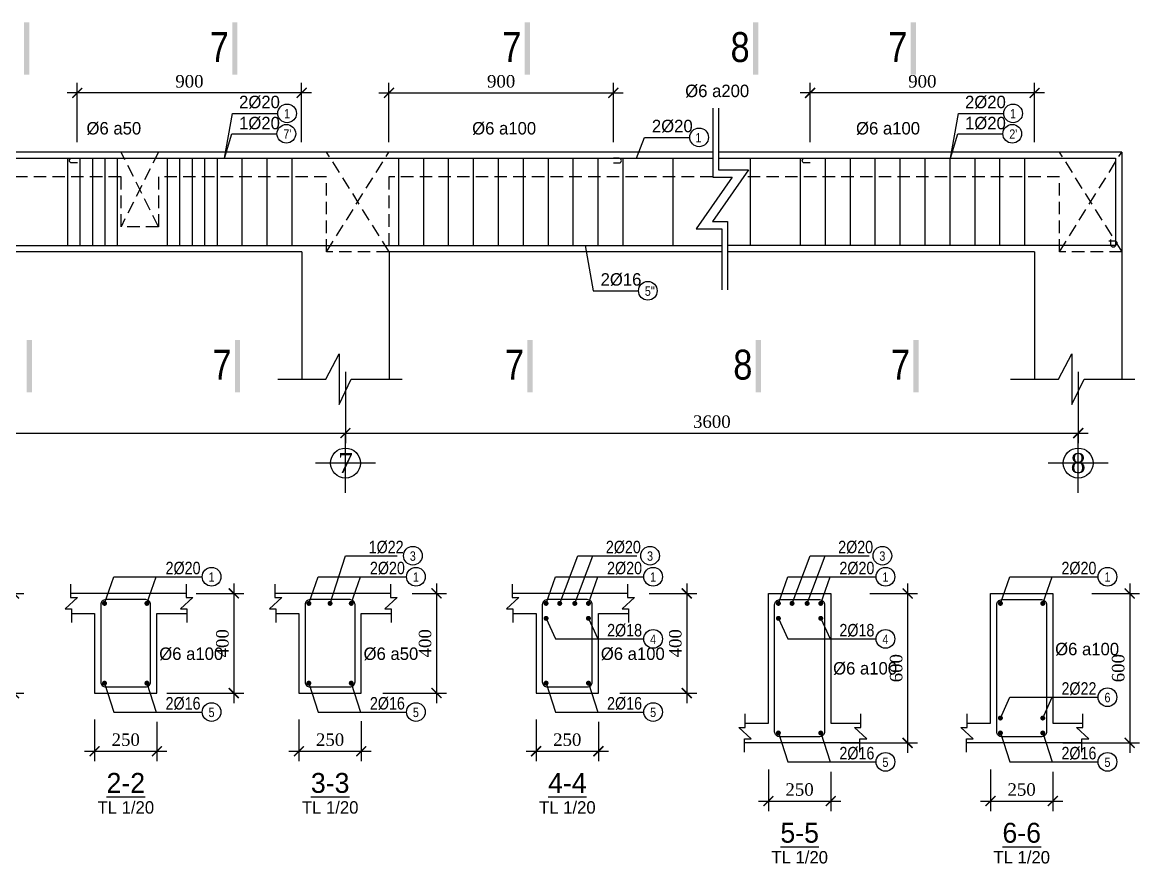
# Model space of a CAD drawing. Extents: x 394 to 4072, y -2056 to 755.
# Drawn here: x 2562.6 to 2786.6, y 471.8 to 640.6 of the extents above; entities that cross this region are included whole.
import ezdxf
from ezdxf.enums import TextEntityAlignment as Align

# ---------------------------------------------------------------- set-up
doc = ezdxf.new("R2010")
doc.units = 0
doc.header["$MEASUREMENT"] = 0
doc.linetypes.add('CENTER2', pattern=[1.125, 0.75, -0.125, 0.125, -0.125])
doc.linetypes.add('HIDDEN', pattern=[0.375, 0.25, -0.125])
doc.layers.get('0').update_dxf_attribs({"linetype": 'CONTINUOUS'})
doc.layers.get('DEFPOINTS').update_dxf_attribs({"linetype": 'CONTINUOUS'})
for name, color, linetype in [('cot', 8, 'CONTINUOUS'), ('DAI', 3, 'CONTINUOUS'), ('DIM', 1, 'CONTINUOUS'), ('DUT', 7, 'CENTER2'), ('MOTAAR', 1, 'CONTINUOUS'), ('TEXT', 7, 'CONTINUOUS'), ('THEP', 6, 'CONTINUOUS'), ('TU1', 9, 'CONTINUOUS'), ('TUONG', 7, 'CONTINUOUS')]:
    doc.layers.add(name, color=color, linetype=linetype)
doc.styles.add('DIM-NEW', font='')
doc.styles.add('style1', font='')
doc.styles.add('T1', font='romans.shx')
doc.styles.add('T2', font='')
doc.styles.get('DIM-NEW').set_extended_font_data('VNI-Helve-Condense')
doc.styles.get('style1').set_extended_font_data('VNI-Goudy')
doc.styles.get('T2').set_extended_font_data('VNI-Times')
doc.dimstyles.new('TL20', dxfattribs={"dimtxt": 2.5, "dimasz": 2, "dimexe": 2, "dimexo": 2, "dimgap": 1, "dimtad": 1, "dimdec": 0, "dimlfac": 20, "dimzin": 0, "dimdsep": 46, "dimtxsty": 'T2', "dimblk": 'ARCHTICK', "dimcen": 2.5, "dimdle": 2, "dimclrd": 1, "dimclre": 1, "dimclrt": 2, "dimadec": 0, "dimazin": 0, "dimtfac": 1, "dimtdec": 0, "dimtix": 1, "dimtofl": 0, "dimtmove": 0, "dimatfit": 0, "dimldrblk": 'ARCHTICK', "dimfxl": 1, "dimtolj": 1, "dimtzin": 0, "dimlwd": -1, "dimlwe": -1, "dimarcsym": 0})

# ---------------------------------------------------------------- blocks, each defined once
blk = doc.blocks.new('_ARCHTICK')
at = {"color": 0, "linetype": 'ByBlock', "const_width": 0.15}
blk.add_lwpolyline([(-0.5, -0.5), (0.5, 0.5)], dxfattribs=at)
blk = doc.blocks.new('*D47')
at = {"layer": 'cot', "color": 1, "transparency": 16777216}
for p, q in [((2665.57, 500.69), (2665.57, 492.36)), ((2678.07, 500.25), (2678.07, 492.36)), ((2663.57, 494.36), (2680.07, 494.36))]:
    blk.add_line(p, q, dxfattribs=at)
at = {"layer": 'DEFPOINTS', "color": 0, "transparency": 16777216}
for p in [(2665.57, 502.69), (2678.07, 502.25), (2678.07, 494.36)]:
    blk.add_point(p, dxfattribs=at)
at = {"layer": 'cot', "color": 1, "transparency": 16777216, "xscale": 2, "yscale": 2, "zscale": 2, "rotation": 180}
blk.add_blockref('_ARCHTICK', (2665.57, 494.36), dxfattribs=at)
at = {"layer": 'cot', "color": 1, "transparency": 16777216, "xscale": 2, "yscale": 2, "zscale": 2}
blk.add_blockref('_ARCHTICK', (2678.07, 494.36), dxfattribs=at)
at = {"layer": 'cot', "color": 2, "lineweight": -2, "transparency": 16777216, "insert": (2671.82, 496.66), "char_height": 2.5, "attachment_point": 5, "style": 'T2'}
blk.add_mtext('\\A1;250', dxfattribs=at)
blk = doc.blocks.new('*D46')
at = {"layer": 'cot', "color": 1, "transparency": 16777216}
for p, q in [((2695.78, 528.02), (2695.78, 504.02)), ((2688.22, 526.02), (2697.78, 526.02)), ((2682.36, 506.02), (2697.78, 506.02))]:
    blk.add_line(p, q, dxfattribs=at)
at = {"layer": 'DEFPOINTS', "color": 0, "transparency": 16777216}
for p in [(2686.22, 526.02), (2680.36, 506.02), (2695.78, 506.02)]:
    blk.add_point(p, dxfattribs=at)
at = {"layer": 'cot', "color": 1, "transparency": 16777216, "xscale": 2, "yscale": 2, "zscale": 2}
for p, rotation in [((2695.78, 526.02), 90), ((2695.78, 506.02), 270)]:
    blk.add_blockref('_ARCHTICK', p, dxfattribs=dict(at, rotation=rotation))
at = {"layer": 'cot', "color": 2, "lineweight": -2, "transparency": 16777216, "insert": (2693.5, 516.02), "char_height": 2.5, "attachment_point": 5, "rotation": 90, "style": 'T2'}
blk.add_mtext('\\A1;400', dxfattribs=at)
blk = doc.blocks.new('*D45')
at = {"layer": 'cot', "color": 1, "transparency": 16777216}
for p, q in [((2712.15, 490.69), (2712.15, 482.36)), ((2724.65, 490.25), (2724.65, 482.36)), ((2710.15, 484.36), (2726.65, 484.36))]:
    blk.add_line(p, q, dxfattribs=at)
at = {"layer": 'DEFPOINTS', "color": 0, "transparency": 16777216}
for p in [(2712.15, 492.69), (2724.65, 492.25), (2724.65, 484.36)]:
    blk.add_point(p, dxfattribs=at)
at = {"layer": 'cot', "color": 1, "transparency": 16777216, "xscale": 2, "yscale": 2, "zscale": 2, "rotation": 180}
blk.add_blockref('_ARCHTICK', (2712.15, 484.36), dxfattribs=at)
at = {"layer": 'cot', "color": 1, "transparency": 16777216, "xscale": 2, "yscale": 2, "zscale": 2}
blk.add_blockref('_ARCHTICK', (2724.65, 484.36), dxfattribs=at)
at = {"layer": 'cot', "color": 2, "lineweight": -2, "transparency": 16777216, "insert": (2718.4, 486.66), "char_height": 2.5, "attachment_point": 5, "style": 'T2'}
blk.add_mtext('\\A1;250', dxfattribs=at)
blk = doc.blocks.new('*D44')
at = {"layer": 'cot', "color": 1, "transparency": 16777216}
for p, q in [((2740.07, 528.02), (2740.07, 494.02)), ((2732.51, 526.02), (2742.07, 526.02)), ((2726.65, 496.02), (2742.07, 496.02))]:
    blk.add_line(p, q, dxfattribs=at)
at = {"layer": 'DEFPOINTS', "color": 0, "transparency": 16777216}
for p in [(2730.51, 526.02), (2724.65, 496.02), (2740.07, 496.02)]:
    blk.add_point(p, dxfattribs=at)
at = {"layer": 'cot', "color": 1, "transparency": 16777216, "xscale": 2, "yscale": 2, "zscale": 2}
for p, rotation in [((2740.07, 526.02), 90), ((2740.07, 496.02), 270)]:
    blk.add_blockref('_ARCHTICK', p, dxfattribs=dict(at, rotation=rotation))
at = {"layer": 'cot', "color": 2, "lineweight": -2, "transparency": 16777216, "insert": (2737.78, 511.02), "char_height": 2.5, "attachment_point": 5, "rotation": 90, "style": 'T2'}
blk.add_mtext('\\A1;600', dxfattribs=at)
blk = doc.blocks.new('*D43')
at = {"layer": 'cot', "color": 1, "transparency": 16777216}
for p, q in [((2784.59, 528.02), (2784.59, 494.02)), ((2777.03, 526.02), (2786.59, 526.02)), ((2771.17, 496.02), (2786.59, 496.02))]:
    blk.add_line(p, q, dxfattribs=at)
at = {"layer": 'DEFPOINTS', "color": 0, "transparency": 16777216}
for p in [(2775.03, 526.02), (2769.17, 496.02), (2784.59, 496.02)]:
    blk.add_point(p, dxfattribs=at)
at = {"layer": 'cot', "color": 1, "transparency": 16777216, "xscale": 2, "yscale": 2, "zscale": 2}
for p, rotation in [((2784.59, 526.02), 90), ((2784.59, 496.02), 270)]:
    blk.add_blockref('_ARCHTICK', p, dxfattribs=dict(at, rotation=rotation))
at = {"layer": 'cot', "color": 2, "lineweight": -2, "transparency": 16777216, "insert": (2782.3, 511.02), "char_height": 2.5, "attachment_point": 5, "rotation": 90, "style": 'T2'}
blk.add_mtext('\\A1;600', dxfattribs=at)
blk = doc.blocks.new('*D42')
at = {"layer": 'cot', "color": 1, "transparency": 16777216}
for p, q in [((2756.67, 490.69), (2756.67, 482.36)), ((2769.17, 490.25), (2769.17, 482.36)), ((2754.67, 484.36), (2771.17, 484.36))]:
    blk.add_line(p, q, dxfattribs=at)
at = {"layer": 'DEFPOINTS', "color": 0, "transparency": 16777216}
for p in [(2756.67, 492.69), (2769.17, 492.25), (2769.17, 484.36)]:
    blk.add_point(p, dxfattribs=at)
at = {"layer": 'cot', "color": 1, "transparency": 16777216, "xscale": 2, "yscale": 2, "zscale": 2, "rotation": 180}
blk.add_blockref('_ARCHTICK', (2756.67, 484.36), dxfattribs=at)
at = {"layer": 'cot', "color": 1, "transparency": 16777216, "xscale": 2, "yscale": 2, "zscale": 2}
blk.add_blockref('_ARCHTICK', (2769.17, 484.36), dxfattribs=at)
at = {"layer": 'cot', "color": 2, "lineweight": -2, "transparency": 16777216, "insert": (2762.92, 486.66), "char_height": 2.5, "attachment_point": 5, "style": 'T2'}
blk.add_mtext('\\A1;250', dxfattribs=at)
blk = doc.blocks.new('*D41')
at = {"layer": 'cot', "color": 1, "transparency": 16777216}
for p, q in [((2604.96, 528.02), (2604.96, 504.02)), ((2597.39, 526.02), (2606.96, 526.02)), ((2591.54, 506.02), (2606.96, 506.02))]:
    blk.add_line(p, q, dxfattribs=at)
at = {"layer": 'DEFPOINTS', "color": 0, "transparency": 16777216}
for p in [(2595.39, 526.02), (2589.54, 506.02), (2604.96, 506.02)]:
    blk.add_point(p, dxfattribs=at)
at = {"layer": 'cot', "color": 1, "transparency": 16777216, "xscale": 2, "yscale": 2, "zscale": 2}
for p, rotation in [((2604.96, 526.02), 90), ((2604.96, 506.02), 270)]:
    blk.add_blockref('_ARCHTICK', p, dxfattribs=dict(at, rotation=rotation))
at = {"layer": 'cot', "color": 2, "lineweight": -2, "transparency": 16777216, "insert": (2602.68, 516.02), "char_height": 2.5, "attachment_point": 5, "rotation": 90, "style": 'T2'}
blk.add_mtext('\\A1;400', dxfattribs=at)
blk = doc.blocks.new('*D40')
at = {"layer": 'cot', "color": 1, "transparency": 16777216}
for p, q in [((2577.04, 500.69), (2577.04, 492.36)), ((2589.54, 500.25), (2589.54, 492.36)), ((2575.04, 494.36), (2591.54, 494.36))]:
    blk.add_line(p, q, dxfattribs=at)
at = {"layer": 'DEFPOINTS', "color": 0, "transparency": 16777216}
for p in [(2577.04, 502.69), (2589.54, 502.25), (2589.54, 494.36)]:
    blk.add_point(p, dxfattribs=at)
at = {"layer": 'cot', "color": 1, "transparency": 16777216, "xscale": 2, "yscale": 2, "zscale": 2, "rotation": 180}
blk.add_blockref('_ARCHTICK', (2577.04, 494.36), dxfattribs=at)
at = {"layer": 'cot', "color": 1, "transparency": 16777216, "xscale": 2, "yscale": 2, "zscale": 2}
blk.add_blockref('_ARCHTICK', (2589.54, 494.36), dxfattribs=at)
at = {"layer": 'cot', "color": 2, "lineweight": -2, "transparency": 16777216, "insert": (2583.29, 496.66), "char_height": 2.5, "attachment_point": 5, "style": 'T2'}
blk.add_mtext('\\A1;250', dxfattribs=at)
blk = doc.blocks.new('*D38')
at = {"layer": 'cot', "color": 1, "transparency": 16777216}
for p, q in [((2618.01, 500.69), (2618.01, 492.36)), ((2630.51, 500.41), (2630.51, 492.36)), ((2616.01, 494.36), (2632.51, 494.36))]:
    blk.add_line(p, q, dxfattribs=at)
at = {"layer": 'DEFPOINTS', "color": 0, "transparency": 16777216}
for p in [(2618.01, 502.69), (2630.51, 502.41), (2630.51, 494.36)]:
    blk.add_point(p, dxfattribs=at)
at = {"layer": 'cot', "color": 1, "transparency": 16777216, "xscale": 2, "yscale": 2, "zscale": 2, "rotation": 180}
blk.add_blockref('_ARCHTICK', (2618.01, 494.36), dxfattribs=at)
at = {"layer": 'cot', "color": 1, "transparency": 16777216, "xscale": 2, "yscale": 2, "zscale": 2}
blk.add_blockref('_ARCHTICK', (2630.51, 494.36), dxfattribs=at)
at = {"layer": 'cot', "color": 2, "lineweight": -2, "transparency": 16777216, "insert": (2624.26, 496.66), "char_height": 2.5, "attachment_point": 5, "style": 'T2'}
blk.add_mtext('\\A1;250', dxfattribs=at)
blk = doc.blocks.new('*D37')
at = {"layer": 'cot', "color": 1, "transparency": 16777216}
for p, q in [((2560.89, 528.02), (2560.89, 504.02)), ((2553.33, 526.02), (2562.89, 526.02)), ((2547.47, 506.02), (2562.89, 506.02))]:
    blk.add_line(p, q, dxfattribs=at)
at = {"layer": 'DEFPOINTS', "color": 0, "transparency": 16777216}
for p in [(2551.33, 526.02), (2545.47, 506.02), (2560.89, 506.02)]:
    blk.add_point(p, dxfattribs=at)
at = {"layer": 'cot', "color": 1, "transparency": 16777216, "xscale": 2, "yscale": 2, "zscale": 2}
for p, rotation in [((2560.89, 526.02), 90), ((2560.89, 506.02), 270)]:
    blk.add_blockref('_ARCHTICK', p, dxfattribs=dict(at, rotation=rotation))
at = {"layer": 'cot', "color": 2, "lineweight": -2, "transparency": 16777216, "insert": (2558.61, 516.02), "char_height": 2.5, "attachment_point": 5, "rotation": 90, "style": 'T2'}
blk.add_mtext('\\A1;400', dxfattribs=at)
blk = doc.blocks.new('*D36')
at = {"layer": 'cot', "color": 1, "transparency": 16777216}
for p, q in [((2645.6, 528.02), (2645.6, 504.02)), ((2640.7, 526.02), (2647.6, 526.02)), ((2634.85, 506.02), (2647.6, 506.02))]:
    blk.add_line(p, q, dxfattribs=at)
at = {"layer": 'DEFPOINTS', "color": 0, "transparency": 16777216}
for p in [(2638.7, 526.02), (2632.85, 506.02), (2645.6, 506.02)]:
    blk.add_point(p, dxfattribs=at)
at = {"layer": 'cot', "color": 1, "transparency": 16777216, "xscale": 2, "yscale": 2, "zscale": 2}
for p, rotation in [((2645.6, 526.02), 90), ((2645.6, 506.02), 270)]:
    blk.add_blockref('_ARCHTICK', p, dxfattribs=dict(at, rotation=rotation))
at = {"layer": 'cot', "color": 2, "lineweight": -2, "transparency": 16777216, "insert": (2643.32, 516.02), "char_height": 2.5, "attachment_point": 5, "rotation": 90, "style": 'T2'}
blk.add_mtext('\\A1;400', dxfattribs=at)
blk = doc.blocks.new('*D57')
at = {"layer": 'DEFPOINTS', "color": 0, "transparency": 16777216}
for p in [(2627.35, 572.51), (2774.27, 572.51), (2774.27, 558.18)]:
    blk.add_point(p, dxfattribs=at)
at = {"layer": 'TUONG', "color": 1, "transparency": 16777216}
for p, q in [((2627.35, 570.51), (2627.35, 556.18)), ((2774.27, 570.51), (2774.27, 556.18)), ((2625.35, 558.18), (2776.27, 558.18))]:
    blk.add_line(p, q, dxfattribs=at)
at = {"layer": 'TUONG', "color": 1, "transparency": 16777216, "xscale": 2, "yscale": 2, "zscale": 2, "rotation": 180}
blk.add_blockref('_ARCHTICK', (2627.35, 558.18), dxfattribs=at)
at = {"layer": 'TUONG', "color": 1, "transparency": 16777216, "xscale": 2, "yscale": 2, "zscale": 2}
blk.add_blockref('_ARCHTICK', (2774.27, 558.18), dxfattribs=at)
at = {"layer": 'TUONG', "color": 2, "transparency": 16777216, "insert": (2700.81, 560.47), "char_height": 2.5, "attachment_point": 5, "style": 'T2'}
blk.add_mtext('\\A1;3600', dxfattribs=at)
blk = doc.blocks.new('*D56')
at = {"layer": 'DEFPOINTS', "color": 0, "transparency": 16777216}
for p in [(2478.83, 572.51), (2627.35, 572.51), (2627.35, 558.18)]:
    blk.add_point(p, dxfattribs=at)
at = {"layer": 'TUONG', "color": 1, "transparency": 16777216}
for p, q in [((2478.83, 570.51), (2478.83, 556.18)), ((2627.35, 570.51), (2627.35, 556.18)), ((2476.83, 558.18), (2629.35, 558.18))]:
    blk.add_line(p, q, dxfattribs=at)
at = {"layer": 'TUONG', "color": 1, "transparency": 16777216, "xscale": 2, "yscale": 2, "zscale": 2, "rotation": 180}
blk.add_blockref('_ARCHTICK', (2478.83, 558.18), dxfattribs=at)
at = {"layer": 'TUONG', "color": 1, "transparency": 16777216, "xscale": 2, "yscale": 2, "zscale": 2}
blk.add_blockref('_ARCHTICK', (2627.35, 558.18), dxfattribs=at)
at = {"layer": 'TUONG', "color": 2, "transparency": 16777216, "insert": (2553.09, 560.47), "char_height": 2.5, "attachment_point": 5, "style": 'T2'}
blk.add_mtext('\\A1;3600', dxfattribs=at)
blk = doc.blocks.new('*D54')
at = {"layer": 'DEFPOINTS', "color": 0, "transparency": 16777216}
for p in [(2720.52, 626.45), (2720.52, 614.58), (2765.52, 614.58)]:
    blk.add_point(p, dxfattribs=at)
at = {"layer": 'TUONG', "color": 1, "transparency": 16777216}
for p, q in [((2720.52, 616.58), (2720.52, 628.45)), ((2765.52, 616.58), (2765.52, 628.45)), ((2767.52, 626.45), (2718.52, 626.45))]:
    blk.add_line(p, q, dxfattribs=at)
at = {"layer": 'TUONG', "color": 1, "transparency": 16777216, "xscale": 2, "yscale": 2, "zscale": 2, "rotation": 180}
blk.add_blockref('_ARCHTICK', (2720.52, 626.45), dxfattribs=at)
at = {"layer": 'TUONG', "color": 1, "transparency": 16777216, "xscale": 2, "yscale": 2, "zscale": 2}
blk.add_blockref('_ARCHTICK', (2765.52, 626.45), dxfattribs=at)
at = {"layer": 'TUONG', "color": 2, "transparency": 16777216, "insert": (2743.02, 628.75), "char_height": 2.5, "attachment_point": 5, "style": 'T2'}
blk.add_mtext('\\A1;900', dxfattribs=at)
blk = doc.blocks.new('*D53')
at = {"layer": 'DEFPOINTS', "color": 0, "transparency": 16777216}
for p in [(2681.06, 626.45), (2636.06, 614.58), (2681.06, 614.58)]:
    blk.add_point(p, dxfattribs=at)
at = {"layer": 'TUONG', "color": 1, "transparency": 16777216}
for p, q in [((2636.06, 616.58), (2636.06, 628.45)), ((2681.06, 616.58), (2681.06, 628.45)), ((2634.06, 626.45), (2683.06, 626.45))]:
    blk.add_line(p, q, dxfattribs=at)
at = {"layer": 'TUONG', "color": 1, "transparency": 16777216, "xscale": 2, "yscale": 2, "zscale": 2, "rotation": 180}
blk.add_blockref('_ARCHTICK', (2636.06, 626.45), dxfattribs=at)
at = {"layer": 'TUONG', "color": 1, "transparency": 16777216, "xscale": 2, "yscale": 2, "zscale": 2}
blk.add_blockref('_ARCHTICK', (2681.06, 626.45), dxfattribs=at)
at = {"layer": 'TUONG', "color": 2, "transparency": 16777216, "insert": (2658.56, 628.75), "char_height": 2.5, "attachment_point": 5, "style": 'T2'}
blk.add_mtext('\\A1;900', dxfattribs=at)
blk = doc.blocks.new('*D52')
at = {"layer": 'DEFPOINTS', "color": 0, "transparency": 16777216}
for p in [(2573.56, 626.45), (2573.56, 614.58), (2618.56, 614.58)]:
    blk.add_point(p, dxfattribs=at)
at = {"layer": 'TUONG', "color": 1, "transparency": 16777216}
for p, q in [((2573.56, 616.58), (2573.56, 628.45)), ((2618.56, 616.58), (2618.56, 628.45)), ((2620.56, 626.45), (2571.56, 626.45))]:
    blk.add_line(p, q, dxfattribs=at)
at = {"layer": 'TUONG', "color": 1, "transparency": 16777216, "xscale": 2, "yscale": 2, "zscale": 2, "rotation": 180}
blk.add_blockref('_ARCHTICK', (2573.56, 626.45), dxfattribs=at)
at = {"layer": 'TUONG', "color": 1, "transparency": 16777216, "xscale": 2, "yscale": 2, "zscale": 2}
blk.add_blockref('_ARCHTICK', (2618.56, 626.45), dxfattribs=at)
at = {"layer": 'TUONG', "color": 2, "transparency": 16777216, "insert": (2596.06, 628.75), "char_height": 2.5, "attachment_point": 5, "style": 'T2'}
blk.add_mtext('\\A1;900', dxfattribs=at)
blk = doc.blocks.new('truc2')
at = {"layer": 'MOTAAR'}
for p, q in [((0, -15), (0, 0)), ((7.5, -7.5), (-7.5, -7.5))]:
    blk.add_line(p, q, dxfattribs=at)
blk.add_lwpolyline([(0, -3.5), (0, -1.84)], dxfattribs=at)
blk.add_circle((0, -7.5), 3.75, dxfattribs=at)
at = {"layer": 'TEXT', "style": 'T2'}
blk.add_attdef('1', text='', height=5, dxfattribs=at).set_placement((0, -7.5), align=Align.MIDDLE_CENTER)

msp = doc.modelspace()

# ---------------------------------------------------------------- linework, layer by layer
at = {"layer": 'cot', "lineweight": -2, "ltscale": 10}
for points in [[(2624.261, 524.017), (2627.333, 533.585), (2637.735, 533.585)], [(2670.308, 524.017), (2673.923, 533.593), (2685.741, 533.593)], [(2673.334, 524.017), (2676.949, 533.593)], [(2716.891, 524.017), (2720.505, 533.593), (2732.324, 533.593)], [(2719.917, 524.017), (2723.531, 533.593)], [(2579.038, 524.017), (2580.916, 529.365), (2598.631, 529.365)], [(2587.538, 524.017), (2589.416, 529.365)], [(2620.011, 524.017), (2621.889, 529.365), (2639.603, 529.365)], [(2628.511, 524.017), (2630.389, 529.365)], [(2667.571, 524.017), (2669.45, 529.365), (2687.164, 529.365)], [(2676.071, 524.017), (2677.95, 529.365)], [(2714.154, 524.017), (2716.032, 529.365), (2733.746, 529.365)], [(2722.654, 524.017), (2724.532, 529.365)], [(2758.673, 524.017), (2760.551, 529.365), (2778.265, 529.365)], [(2767.173, 524.017), (2769.051, 529.365)], [(2667.571, 521.017), (2669.45, 516.891), (2687.164, 516.891)], [(2676.071, 521.017), (2677.95, 516.891)], [(2714.154, 521.017), (2716.032, 516.891), (2733.746, 516.891)], [(2722.654, 521.017), (2724.532, 516.891)], [(2579.038, 508.017), (2580.916, 502.222), (2598.631, 502.222)], [(2587.538, 508.017), (2589.416, 502.222)], [(2620.011, 508.017), (2621.889, 502.222), (2639.603, 502.222)], [(2628.511, 508.017), (2630.389, 502.222)], [(2667.571, 508.017), (2669.45, 502.222), (2687.164, 502.222)], [(2676.071, 508.017), (2677.95, 502.222)], [(2758.673, 501.017), (2760.551, 505.19), (2778.265, 505.19)], [(2767.173, 501.017), (2769.051, 505.19)], [(2714.154, 498.017), (2716.032, 492.222), (2733.746, 492.222)], [(2722.654, 498.017), (2724.532, 492.222)], [(2758.673, 498.017), (2760.551, 492.222), (2778.265, 492.222)], [(2767.173, 498.017), (2769.051, 492.222)]]:
    msp.add_lwpolyline(points, dxfattribs=at)
at = {"layer": 'DAI'}
for p, q in [((2571.665, 595.832), (2571.665, 613.332)), ((2574.165, 595.832), (2574.165, 613.332)), ((2576.665, 595.832), (2576.665, 613.332)), ((2579.165, 595.832), (2579.165, 613.332)), ((2581.665, 595.832), (2581.665, 613.332)), ((2591.665, 595.832), (2591.665, 613.332)), ((2594.165, 595.832), (2594.165, 613.332)), ((2596.665, 595.832), (2596.665, 613.332)), ((2599.165, 595.832), (2599.165, 613.332)), ((2601.665, 595.832), (2601.665, 613.332)), ((2606.665, 595.832), (2606.665, 613.332)), ((2611.665, 595.832), (2611.665, 613.332)), ((2616.665, 595.832), (2616.665, 613.332)), ((2638.034, 595.832), (2638.034, 613.332)), ((2643.034, 595.832), (2643.034, 613.332)), ((2648.034, 595.832), (2648.034, 613.332)), ((2653.034, 595.832), (2653.034, 613.332)), ((2658.034, 595.832), (2658.034, 613.332)), ((2663.034, 595.832), (2663.034, 613.332)), ((2668.034, 595.832), (2668.034, 613.332)), ((2673.034, 595.832), (2673.034, 613.332)), ((2678.034, 595.832), (2678.034, 613.332)), ((2683.034, 595.832), (2683.034, 613.332)), ((2693.034, 595.832), (2693.034, 613.332)), ((2708.583, 595.832), (2708.583, 613.332)), ((2718.583, 595.832), (2718.583, 613.332)), ((2723.583, 595.832), (2723.583, 613.332)), ((2728.583, 595.832), (2728.583, 613.332)), ((2733.583, 595.832), (2733.583, 613.332)), ((2738.583, 595.832), (2738.583, 613.332)), ((2743.583, 595.832), (2743.583, 613.332)), ((2748.583, 595.832), (2748.583, 613.332)), ((2753.583, 595.832), (2753.583, 613.332)), ((2758.583, 595.832), (2758.583, 613.332)), ((2763.583, 595.832), (2763.583, 613.332))]:
    msp.add_line(p, q, dxfattribs=at)
for points in [[(2588.288, 523.767, 0.4142136), (2587.288, 524.767), (2579.288, 524.767, 0.4142136), (2578.288, 523.767), (2578.288, 508.267, 0.4142136), (2579.288, 507.267), (2587.288, 507.267, 0.4142136), (2588.288, 508.267)], [(2629.261, 523.767, 0.4142136), (2628.261, 524.767), (2620.261, 524.767, 0.4142136), (2619.261, 523.767), (2619.261, 508.267, 0.4142136), (2620.261, 507.267), (2628.261, 507.267, 0.4142136), (2629.261, 508.267)], [(2676.821, 523.767, 0.4142136), (2675.821, 524.767), (2667.821, 524.767, 0.4142136), (2666.821, 523.767), (2666.821, 508.267, 0.4142136), (2667.821, 507.267), (2675.821, 507.267, 0.4142136), (2676.821, 508.267)], [(2723.404, 498.267, -0.4142136), (2722.404, 497.267), (2714.404, 497.267, -0.4142136), (2713.404, 498.267), (2713.404, 523.767, -0.4142136), (2714.404, 524.767), (2722.404, 524.767, -0.4142136), (2723.404, 523.767)], [(2767.923, 498.267, -0.4142136), (2766.923, 497.267), (2758.923, 497.267, -0.4142136), (2757.923, 498.267), (2757.923, 523.767, -0.4142136), (2758.923, 524.767), (2766.923, 524.767, -0.4142136), (2767.923, 523.767)]]:
    msp.add_lwpolyline(points, format="xyb", close=True, dxfattribs=at)
at = {"layer": 'DUT', "linetype": 'HIDDEN', "ltscale": 10}
for p, q in [((2589.849, 599.582), (2582.349, 614.582)), ((2589.849, 614.582), (2582.349, 599.582)), ((2636.099, 594.582), (2623.562, 614.582)), ((2623.562, 594.582), (2636.062, 614.582)), ((2783.056, 594.582), (2770.518, 614.582)), ((2770.518, 594.582), (2783.018, 614.582)), ((2783.056, 609.582), (2783.018, 609.582))]:
    msp.add_line(p, q, dxfattribs=at)
for points in [[(2700.983, 609.582), (2636.062, 609.582), (2636.062, 594.582), (2623.562, 594.582), (2623.562, 609.582), (2589.849, 609.582), (2589.849, 599.582), (2582.349, 599.582), (2582.349, 609.582), (2559.127, 609.582)], [(2783.018, 609.582), (2783.018, 594.582), (2770.518, 594.582), (2770.518, 609.582), (2707.158, 609.582)]]:
    msp.add_lwpolyline(points, dxfattribs=at)
at = {"layer": 'TEXT', "ltscale": 10}
for points in [[(2562.896, 630.104), (2563.946, 630.104), (2562.896, 640.604), (2563.946, 640.604)], [(2604.632, 630.104), (2605.682, 630.104), (2604.632, 640.604), (2605.682, 640.604)], [(2663.279, 630.104), (2664.329, 630.104), (2663.279, 640.604), (2664.329, 640.604)], [(2709.063, 630.104), (2710.113, 630.104), (2709.063, 640.604), (2710.113, 640.604)], [(2740.671, 630.104), (2741.721, 630.104), (2740.671, 640.604), (2741.721, 640.604)], [(2563.436, 566.382), (2564.486, 566.382), (2563.436, 576.882), (2564.486, 576.882)], [(2605.171, 566.382), (2606.221, 566.382), (2605.171, 576.882), (2606.221, 576.882)], [(2663.819, 566.382), (2664.869, 566.382), (2663.819, 576.882), (2664.869, 576.882)], [(2709.602, 566.382), (2710.652, 566.382), (2709.602, 576.882), (2710.652, 576.882)], [(2741.211, 566.382), (2742.261, 566.382), (2741.211, 576.882), (2742.261, 576.882)]]:
    msp.add_trace(points, dxfattribs=at)
at = {"layer": 'THEP', "ltscale": 10}
for points in [[(2554.099, 613.332), (2604.133, 613.332)], [(2604.133, 613.332), (2700.983, 613.332)], [(2702.13, 613.332), (2779.373, 613.332), (2781.768, 613.332)], [(2555.941, 595.832), (2702.825, 595.832)]]:
    msp.add_lwpolyline(points, dxfattribs=at)
for points in [[(2573.599, 612.394), (2572.472, 612.394, -1), (2572.472, 613.332), (2573.599, 613.332)], [(2681.099, 612.394), (2682.226, 612.394, 1), (2682.226, 613.332), (2681.099, 613.332)], [(2720.518, 612.394), (2719.391, 612.394, -1), (2719.391, 613.332), (2720.518, 613.332)], [(2781.768, 613.332), (2781.768, 602.661), (2781.768, 595.934, -1), (2780.83, 595.934), (2780.83, 597.061)], [(2780.435, 596.769), (2781.562, 596.769, -1), (2781.562, 595.832), (2777.762, 595.832), (2703.971, 595.832)]]:
    msp.add_lwpolyline(points, format="xyb", dxfattribs=at)
at = {"layer": 'THEP', "const_width": 0.5}
for points in [[(2578.788, 524.017, 1), (2579.288, 524.017, 1)], [(2587.788, 524.017, -1), (2587.288, 524.017, -1)], [(2619.761, 524.017, 1), (2620.261, 524.017, 1)], [(2624.511, 524.017, -1), (2624.011, 524.017, -1)], [(2628.761, 524.017, -1), (2628.261, 524.017, -1)], [(2667.321, 524.017, 1), (2667.821, 524.017, 1)], [(2670.558, 524.017, -1), (2670.058, 524.017, -1)], [(2673.084, 524.017, 1), (2673.584, 524.017, 1)], [(2676.321, 524.017, -1), (2675.821, 524.017, -1)], [(2713.904, 524.017, 1), (2714.404, 524.017, 1)], [(2717.141, 524.017, -1), (2716.641, 524.017, -1)], [(2719.667, 524.017, 1), (2720.167, 524.017, 1)], [(2722.904, 524.017, -1), (2722.404, 524.017, -1)], [(2758.423, 524.017, 1), (2758.923, 524.017, 1)], [(2767.423, 524.017, -1), (2766.923, 524.017, -1)], [(2667.321, 521.017, 1), (2667.821, 521.017, 1)], [(2676.321, 521.017, -1), (2675.821, 521.017, -1)], [(2713.904, 521.017, 1), (2714.404, 521.017, 1)], [(2722.904, 521.017, -1), (2722.404, 521.017, -1)], [(2578.788, 508.017, -1), (2579.288, 508.017, -1)], [(2587.788, 508.017, 1), (2587.288, 508.017, 1)], [(2619.761, 508.017, -1), (2620.261, 508.017, -1)], [(2628.761, 508.017, 1), (2628.261, 508.017, 1)], [(2667.321, 508.017, -1), (2667.821, 508.017, -1)], [(2676.321, 508.017, 1), (2675.821, 508.017, 1)], [(2758.423, 501.017, -1), (2758.923, 501.017, -1)], [(2767.423, 501.017, 1), (2766.923, 501.017, 1)], [(2713.904, 498.017, -1), (2714.404, 498.017, -1)], [(2722.904, 498.017, 1), (2722.404, 498.017, 1)], [(2758.423, 498.017, -1), (2758.923, 498.017, -1)], [(2767.423, 498.017, 1), (2766.923, 498.017, 1)]]:
    msp.add_lwpolyline(points, format="xyb", close=True, dxfattribs=at)
at = {"layer": 'TU1', "lineweight": -2, "ltscale": 10}
for points in [[(2603.078, 613.332), (2604.694, 622.339), (2613.769, 622.339)], [(2748.64, 613.332), (2750.256, 622.339), (2759.331, 622.339)], [(2603.078, 613.332), (2604.539, 618.248), (2613.614, 618.248)], [(2685.691, 613.332), (2687.307, 617.521), (2696.382, 617.521)], [(2748.64, 613.332), (2750.101, 618.248), (2759.176, 618.248)], [(2675.409, 595.832), (2677.025, 586.741), (2686.1, 586.741)]]:
    msp.add_lwpolyline(points, dxfattribs=at)
at = {"layer": 'TU1'}
for points in [[(2572.23, 527.891), (2572.23, 525.173), (2573.59, 525.173), (2571.124, 522.918), (2572.386, 522.918), (2572.386, 520.205)], [(2595.392, 527.891), (2595.392, 525.173), (2596.753, 525.173), (2594.286, 522.918), (2595.548, 522.918), (2595.548, 520.205)], [(2613.203, 527.891), (2613.203, 525.173), (2614.563, 525.173), (2612.096, 522.918), (2613.358, 522.918), (2613.358, 520.205)], [(2636.365, 527.891), (2636.365, 525.173), (2637.725, 525.173), (2635.259, 522.918), (2636.521, 522.918), (2636.521, 520.205)], [(2660.763, 527.891), (2660.763, 525.173), (2662.123, 525.173), (2659.657, 522.918), (2660.919, 522.918), (2660.919, 520.205)], [(2683.926, 527.891), (2683.926, 525.173), (2685.286, 525.173), (2682.819, 522.918), (2684.081, 522.918), (2684.081, 520.205)], [(2707.346, 494.142), (2707.346, 496.86), (2708.706, 496.86), (2706.239, 499.115), (2707.501, 499.115), (2707.501, 501.829)], [(2730.508, 494.142), (2730.508, 496.86), (2731.868, 496.86), (2729.402, 499.115), (2730.664, 499.115), (2730.664, 501.829)], [(2751.864, 494.142), (2751.864, 496.86), (2753.225, 496.86), (2750.758, 499.115), (2752.02, 499.115), (2752.02, 501.829)], [(2775.027, 494.142), (2775.027, 496.86), (2776.387, 496.86), (2773.921, 499.115), (2775.183, 499.115), (2775.183, 501.829)]]:
    msp.add_lwpolyline(points, dxfattribs=at)
at = {"layer": 'TU1', "ltscale": 10}
for centre in [(2615.644, 622.339), (2761.206, 622.339), (2615.489, 618.248), (2698.257, 617.521), (2761.051, 618.248), (2687.975, 586.741), (2640.86, 533.585), (2688.421, 533.585), (2735.003, 533.585), (2600.506, 529.365), (2641.478, 529.365), (2689.039, 529.365), (2735.621, 529.365), (2780.14, 529.365), (2689.039, 516.891), (2735.621, 516.891), (2780.14, 505.19), (2600.506, 502.222), (2641.478, 502.222), (2689.039, 502.222), (2735.621, 492.222), (2780.14, 492.222)]:
    msp.add_circle(centre, 1.875, dxfattribs=at)
at = {"layer": 'TUONG'}
for p, q in [((2700.983, 614.582), (2554.099, 614.582)), ((2783.018, 614.582), (2702.13, 614.582)), ((2783.018, 614.582), (2783.018, 594.582)), ((2618.599, 594.582), (2555.941, 594.582)), ((2618.599, 594.582), (2618.599, 569.023)), ((2636.099, 594.582), (2636.099, 569.023)), ((2702.825, 594.582), (2636.099, 594.582)), ((2765.518, 594.582), (2703.971, 594.582)), ((2765.518, 594.582), (2765.518, 569.023)), ((2783.018, 594.582), (2783.018, 569.023))]:
    msp.add_line(p, q, dxfattribs=at)
for points in [[(2700.983, 623.363), (2700.983, 609.509), (2704.899, 609.509), (2697.692, 599.174), (2702.825, 599.174), (2702.825, 586.921)], [(2702.13, 623.363), (2702.13, 611.009), (2708.153, 611.009), (2700.946, 600.674), (2703.971, 600.674), (2703.971, 586.921)], [(2613.765, 569.023), (2623.433, 569.023), (2626.089, 574.106), (2626.089, 563.94), (2628.523, 569.023), (2638.735, 569.023)], [(2760.684, 569.023), (2770.352, 569.023), (2773.007, 574.106), (2773.007, 563.94), (2775.441, 569.023), (2785.654, 569.023)], [(2595.392, 526.017), (2572.23, 526.017)], [(2636.365, 526.017), (2613.203, 526.017)], [(2683.926, 526.017), (2660.763, 526.017)], [(2707.54, 500.017), (2712.154, 500.017), (2712.154, 526.017), (2724.654, 526.017), (2724.654, 500.017), (2730.703, 500.017)], [(2752.059, 500.017), (2756.673, 500.017), (2756.673, 526.017), (2769.173, 526.017), (2769.173, 500.017), (2775.222, 500.017)], [(2572.425, 522.017), (2577.038, 522.017), (2577.038, 506.017), (2589.538, 506.017), (2589.538, 522.017), (2595.587, 522.017)], [(2613.397, 522.017), (2618.011, 522.017), (2618.011, 506.017), (2630.511, 506.017), (2630.511, 522.017), (2636.56, 522.017)], [(2660.958, 522.017), (2665.571, 522.017), (2665.571, 506.017), (2678.071, 506.017), (2678.071, 522.017), (2684.12, 522.017)], [(2730.508, 496.017), (2707.346, 496.017)], [(2775.027, 496.017), (2751.864, 496.017)]]:
    msp.add_lwpolyline(points, dxfattribs=at)

# ---------------------------------------------------------------- block references
at = {"layer": 'DIM', "ltscale": 10, "xscale": 0.8000000000000002, "yscale": 0.8000000000000002, "zscale": 0.8000000000000002}
for p, values in [((2627.349, 558.175), {'1': '7'}), ((2774.268, 558.175), {'1': '8'})]:
    msp.add_blockref('truc2', p, dxfattribs=at).add_auto_attribs(values)

# ---------------------------------------------------------------- texts
at = {"layer": 'TEXT', "ltscale": 10}
for s, height, style, p in [('7', 6, 'DIM-NEW', (2600.138, 632.645)), ('7', 6, 'DIM-NEW', (2658.786, 632.645)), ('8', 6, 'DIM-NEW', (2704.569, 632.645)), ('7', 6, 'DIM-NEW', (2736.177, 632.645)), ('%%2546 a200', 2.5, 'style1', (2695.47, 625.6)), ('2%%25420', 2.5, 'style1', (2606.019, 623.37)), ('2%%25420', 2.5, 'style1', (2751.582, 623.37)), ('1', 1.875, 'DIM-NEW', (2615.042, 621.332)), ('1', 1.875, 'DIM-NEW', (2760.604, 621.332)), ('%%2546 a50', 2.5, 'style1', (2575.423, 618.1)), ('1%%25420', 2.5, 'style1', (2606.019, 619.143)), ('%%2546 a100', 2.5, 'style1', (2652.754, 618.1)), ('2%%25420', 2.5, 'style1', (2688.793, 618.553)), ('%%2546 a100', 2.5, 'style1', (2729.726, 618.1)), ('1%%25420', 2.5, 'style1', (2751.582, 619.143)), ("7'", 1.875, 'DIM-NEW', (2614.887, 617.242)), ('1', 1.875, 'DIM-NEW', (2697.526, 616.515)), ("2'", 1.875, 'DIM-NEW', (2760.449, 617.242)), ('2%%25416', 2.5, 'style1', (2678.511, 587.772)), ("5''", 1.875, 'DIM-NEW', (2687.373, 585.734)), ('7', 6, 'DIM-NEW', (2600.678, 568.923)), ('7', 6, 'DIM-NEW', (2659.325, 568.923)), ('8', 6, 'DIM-NEW', (2705.109, 568.923)), ('7', 6, 'DIM-NEW', (2736.717, 568.923)), ('3', 1.875, 'DIM-NEW', (2640.258, 532.578)), ('3', 1.875, 'DIM-NEW', (2687.819, 532.578)), ('3', 1.875, 'DIM-NEW', (2734.401, 532.578)), ('1', 1.875, 'DIM-NEW', (2599.904, 528.358)), ('1', 1.875, 'DIM-NEW', (2640.876, 528.358)), ('1', 1.875, 'DIM-NEW', (2688.437, 528.358)), ('1', 1.875, 'DIM-NEW', (2735.02, 528.358)), ('1', 1.875, 'DIM-NEW', (2779.538, 528.358)), ('4', 1.875, 'DIM-NEW', (2688.437, 515.885)), ('4', 1.875, 'DIM-NEW', (2735.02, 515.885)), ('%%2546 a100', 2.5, 'style1', (2769.644, 513.61)), ('%%2546 a100', 2.5, 'style1', (2590.01, 512.669)), ('%%2546 a50', 2.5, 'style1', (2630.982, 512.669)), ('%%2546 a100', 2.5, 'style1', (2678.543, 512.669)), ('%%2546 a100', 2.5, 'style1', (2725.126, 509.749)), ('6', 1.875, 'DIM-NEW', (2779.538, 504.184)), ('5', 1.875, 'DIM-NEW', (2599.904, 501.216)), ('5', 1.875, 'DIM-NEW', (2640.876, 501.216)), ('5', 1.875, 'DIM-NEW', (2688.437, 501.216)), ('5', 1.875, 'DIM-NEW', (2735.02, 491.216)), ('5', 1.875, 'DIM-NEW', (2779.538, 491.216))]:
    msp.add_text(s, height=height, dxfattribs=dict(at, style=style)).set_placement(p)
at = {"layer": 'TEXT', "style": 'DIM-NEW'}
for s, p in [('1%%25422', (2632.001, 534.085)), ('2%%25420', (2679.562, 534.085)), ('2%%25420', (2726.145, 534.085)), ('2%%25420', (2591.279, 529.865)), ('2%%25420', (2632.252, 529.865)), ('2%%25420', (2679.812, 529.865)), ('2%%25420', (2726.395, 529.865)), ('2%%25420', (2770.914, 529.865)), ('2%%25418', (2679.812, 517.391)), ('2%%25418', (2726.395, 517.391)), ('2%%25422', (2770.914, 505.69)), ('2%%25416', (2591.279, 502.722)), ('2%%25416', (2632.252, 502.722)), ('2%%25416', (2679.812, 502.722)), ('2%%25416', (2726.395, 492.722)), ('2%%25416', (2770.914, 492.722))]:
    e = msp.add_text(s, height=2.5, dxfattribs=at)
    e.set_placement(p)
    e.dxf.unprotected_set("ltscale", 0)
at = {"layer": 'TEXT', "char_height": 4, "width": 12, "attachment_point": 5, "line_spacing_factor": 0.85, "style": 'T1'}
for s, insert in [('{\\fVNI-Aptima|b0|i0|c0|p2;\\L2-2\\P\\H0.625x;\\lTL 1/20}', (2583.311, 485.898)), ('{\\fVNI-Aptima|b0|i0|c0|p2;\\L3-3\\P\\H0.625x;\\lTL 1/20}', (2624.283, 485.898)), ('{\\fVNI-Aptima|b0|i0|c0|p2;\\L4-4\\P\\H0.625x;\\lTL 1/20}', (2671.844, 485.898)), ('{\\fVNI-Aptima|b0|i0|c0|p2;\\L5-5\\P\\H0.625x;\\lTL 1/20}', (2718.426, 475.898)), ('{\\fVNI-Aptima|b0|i0|c0|p2;\\L6-6\\P\\H0.625x;\\lTL 1/20}', (2762.945, 475.898))]:
    msp.add_mtext(s, dxfattribs=dict(at, insert=insert))

# ---------------------------------------------------------------- dimensions: what is measured, and where the dimension line sits
at = {"layer": 'cot', "lineweight": -2, "ltscale": 10}
for base, p1, p2, picture, middle in [((2560.892, 506.017), (2551.328, 526.017), (2545.474, 506.017), '*D37', (2558.612, 516.017)), ((2604.956, 506.017), (2595.392, 526.017), (2589.538, 506.017), '*D41', (2602.677, 516.017)), ((2645.604, 506.017), (2638.701, 526.017), (2632.847, 506.017), '*D36', (2643.325, 516.017)), ((2695.781, 506.017), (2686.217, 526.017), (2680.363, 506.017), '*D46', (2693.501, 516.017)), ((2740.072, 496.017), (2730.508, 526.017), (2724.654, 496.017), '*D44', (2737.778, 511.017)), ((2784.591, 496.017), (2775.027, 526.017), (2769.173, 496.017), '*D43', (2782.296, 511.017))]:
    dim = msp.add_linear_dim(base=base, p1=p1, p2=p2, angle=90, dimstyle='TL20', dxfattribs=at)
    dim.commit()
    dim.dimension.update_dxf_attribs({"geometry": picture, "text_midpoint": middle})
for base, p1, p2, picture, middle in [((2589.538, 494.362), (2577.038, 502.692), (2589.538, 502.246), '*D40', (2583.288, 496.662)), ((2630.511, 494.362), (2618.011, 502.692), (2630.511, 502.407), '*D38', (2624.261, 496.662)), ((2678.071, 494.362), (2665.571, 502.692), (2678.071, 502.246), '*D47', (2671.821, 496.662)), ((2724.654, 484.362), (2712.154, 492.692), (2724.654, 492.246), '*D45', (2718.404, 486.662)), ((2769.173, 484.362), (2756.673, 492.692), (2769.173, 492.246), '*D42', (2762.923, 486.662))]:
    dim = msp.add_linear_dim(base=base, p1=p1, p2=p2, dimstyle='TL20', dxfattribs=at)
    dim.commit()
    dim.dimension.update_dxf_attribs({"geometry": picture, "text_midpoint": middle})
at = {"layer": 'TUONG'}
for base, p1, p2, picture, middle in [((2573.562, 626.454), (2618.562, 614.582), (2573.562, 614.582), '*D52', (2596.062, 628.748)), ((2720.518, 626.454), (2765.518, 614.582), (2720.518, 614.582), '*D54', (2743.018, 628.748))]:
    dim = msp.add_linear_dim(base=base, p1=p1, p2=p2, angle=180, dimstyle='TL20', dxfattribs=at)
    dim.commit()
    dim.dimension.update_dxf_attribs({"geometry": picture, "text_midpoint": middle})
dim = msp.add_linear_dim(base=(2681.062, 626.454), p1=(2636.062, 614.582), p2=(2681.062, 614.582), dimstyle='TL20', dxfattribs=at)
dim.commit()
dim.dimension.update_dxf_attribs({"geometry": '*D53', "text_midpoint": (2658.562, 628.748)})
for base, p1, p2, picture, middle in [((2627.349, 558.175), (2478.829, 572.508), (2627.349, 572.508), '*D56', (2553.089, 560.47)), ((2774.268, 558.175), (2627.349, 572.508), (2774.268, 572.508), '*D57', (2700.809, 560.47))]:
    dim = msp.add_linear_dim(base=base, p1=p1, p2=p2, text='3600', dimstyle='TL20', override={"dimtmove": 1}, dxfattribs=at)
    dim.commit()
    dim.dimension.update_dxf_attribs({"geometry": picture, "text_midpoint": middle})

doc.saveas('drawing.dxf')
